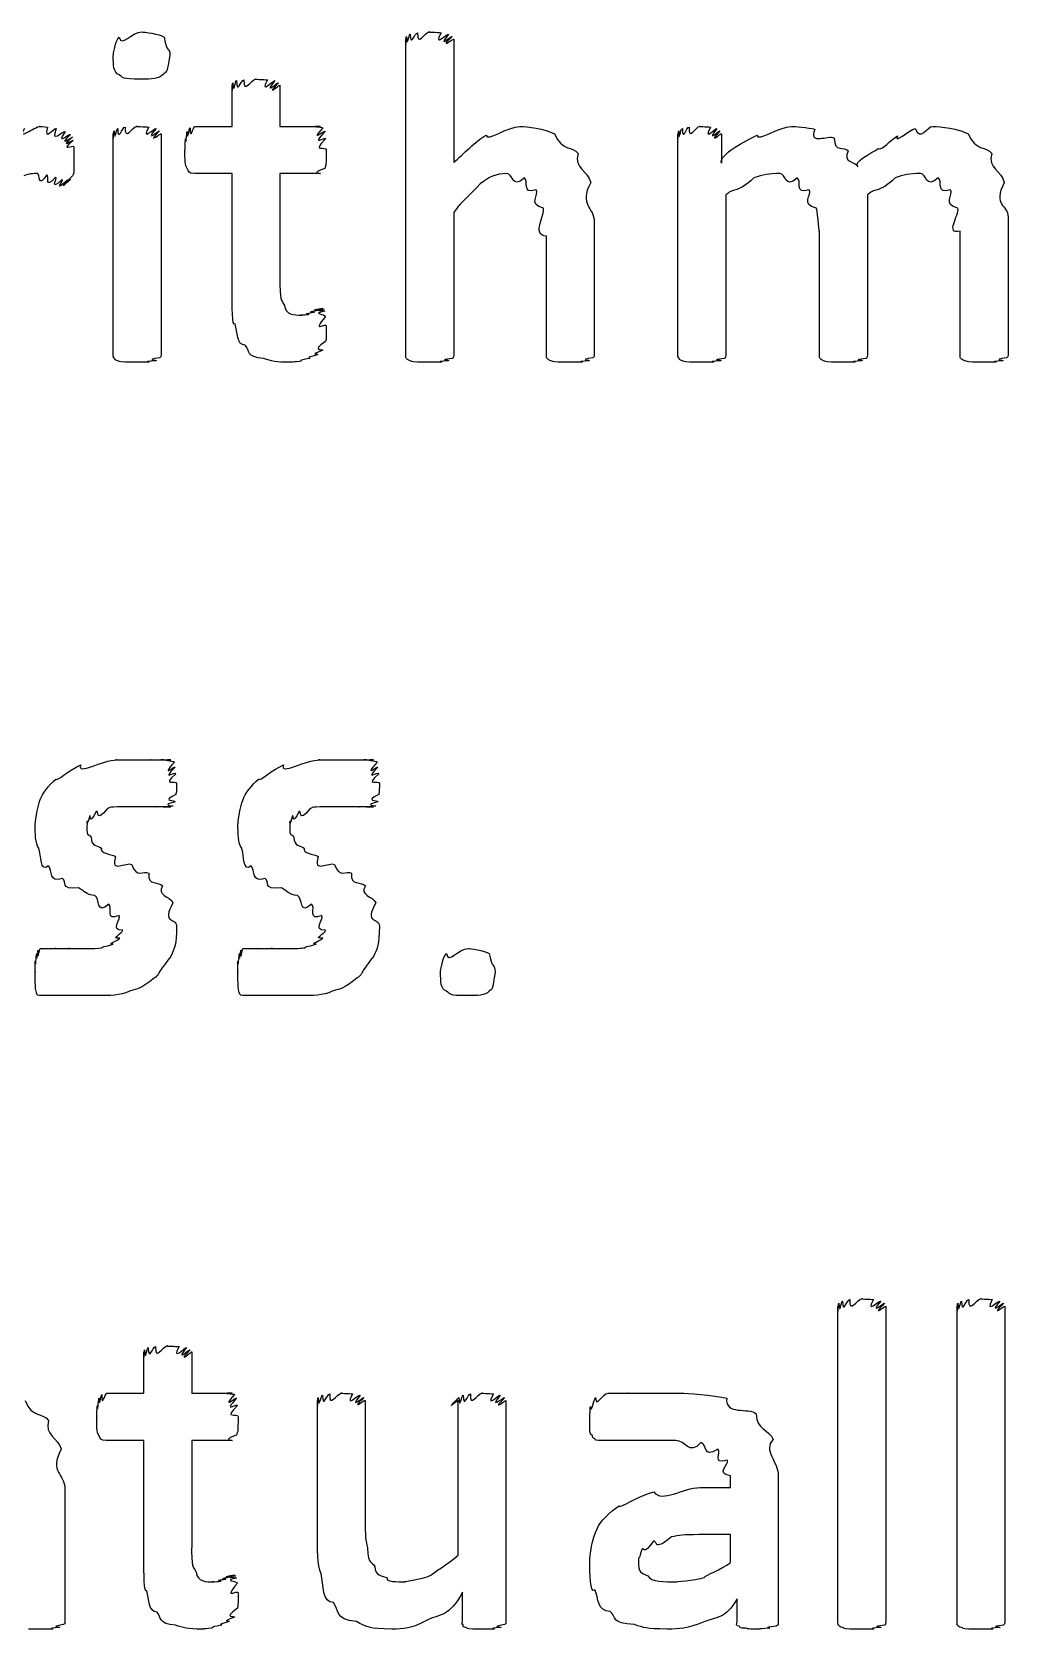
# Model space of a CAD drawing. Header units: millimetres. Extents: x 0 to 216, y 0 to 279.
# Drawn here: x 121.08 to 128.38, y 176.07 to 188.02 of the extents above; entities that cross this region are included whole.
import ezdxf

# ---------------------------------------------------------------- set-up
doc = ezdxf.new("R2010")
doc.units = ezdxf.units.MM
doc.layers.get('0').update_dxf_attribs({"linetype": 'CONTINUOUS'})

msp = doc.modelspace()

# ---------------------------------------------------------------- linework, layer by layer
at = {"color": 0}
for p, q in [((123.877, 185.602), (123.877, 187.962)), ((124.236, 187.962), (124.236, 187.041)), ((122.113, 187.84), (122.113, 187.84)), ((122.578, 187.311), (122.578, 187.62)), ((122.936, 187.62), (122.936, 187.311)), ((122.302, 187.311), (122.578, 187.311)), ((122.936, 187.311), (123.239, 187.311)), ((121.689, 185.602), (121.689, 187.256)), ((122.047, 187.256), (122.047, 185.602)), ((125.914, 185.602), (125.914, 187.256)), ((126.239, 187.256), (126.239, 187.036)), ((121.395, 187.074), (121.395, 187.074)), ((122.578, 186.958), (122.297, 186.958)), ((122.578, 186.066), (122.578, 186.958)), ((123.239, 186.958), (122.936, 186.958)), ((122.936, 186.958), (122.936, 186.187)), ((126.273, 186.799), (126.273, 185.602)), ((127.331, 186.799), (127.331, 185.602)), ((124.236, 186.666), (124.236, 185.602)), ((125.288, 186.595), (125.288, 185.602)), ((128.384, 186.633), (128.384, 185.602)), ((124.93, 185.602), (124.93, 186.49)), ((126.972, 185.602), (126.972, 186.528)), ((128.025, 185.602), (128.025, 186.528)), ((123.283, 185.818), (123.283, 185.818)), ((122.163, 181.328), (122.163, 181.328)), ((123.68, 181.328), (123.68, 181.328)), ((124.546, 180.986), (124.546, 180.986)), ((127.111, 176.129), (127.111, 178.488)), ((127.47, 178.488), (127.47, 176.129)), ((128.002, 176.129), (128.002, 178.488)), ((128.36, 178.488), (128.36, 176.129)), ((121.918, 177.837), (121.918, 178.146)), ((122.276, 178.146), (122.276, 177.837)), ((121.642, 177.837), (121.918, 177.837)), ((122.276, 177.837), (122.579, 177.837)), ((123.216, 176.795), (123.216, 177.782)), ((123.574, 177.782), (123.574, 176.895)), ((124.269, 176.625), (124.269, 177.782)), ((124.627, 177.782), (124.627, 176.129)), ((121.918, 177.484), (121.637, 177.484)), ((121.918, 176.591), (121.918, 177.484)), ((122.579, 177.484), (122.276, 177.484)), ((122.276, 177.484), (122.276, 176.713)), ((126.081, 177.131), (126.307, 177.131)), ((126.307, 177.131), (126.307, 177.22)), ((126.665, 177.225), (126.665, 176.129)), ((121.327, 177.121), (121.327, 176.129)), ((126.307, 176.779), (126.07, 176.779)), ((126.307, 176.57), (126.307, 176.779)), ((122.623, 176.343), (122.623, 176.343)), ((124.302, 176.129), (124.302, 176.349)), ((126.357, 176.129), (126.357, 176.299))]:
    msp.add_line(p, q, dxfattribs=at)
for points in [[(121.733, 187.978), (121.751, 187.898), (121.823, 188.017), (121.904, 188.017)], [(121.904, 188.017), (121.912, 188.017), (122.039, 188.003), (122.069, 187.978)], [(123.883, 187.984), (123.888, 187.885), (123.899, 187.996), (123.91, 188)], [(123.91, 188), (123.913, 187.895), (123.944, 188.011), (123.965, 188.011)], [(123.965, 188.011), (123.962, 187.898), (124.021, 188.017), (124.054, 188.017)], [(124.054, 188.017), (124.032, 188.017), (124.12, 188.014), (124.142, 188.011)], [(124.142, 188.011), (124.079, 187.895), (124.186, 188.007), (124.197, 188)], [(124.197, 188), (124.105, 187.885), (124.22, 187.991), (124.225, 187.984)], [(121.689, 187.84), (121.689, 187.847), (121.703, 187.952), (121.733, 187.978)], [(122.069, 187.978), (122.089, 187.851), (122.113, 187.909), (122.113, 187.84)], [(123.877, 187.962), (123.877, 187.869), (123.879, 187.976), (123.883, 187.984)], [(124.225, 187.984), (124.116, 187.874), (124.236, 187.973), (124.236, 187.962)], [(121.733, 187.697), (121.689, 187.711), (121.689, 187.77), (121.689, 187.84)], [(122.113, 187.84), (122.089, 187.715), (122.097, 187.728), (122.064, 187.702)], [(121.898, 187.664), (121.747, 187.664), (121.762, 187.675), (121.733, 187.697)], [(122.064, 187.702), (122.027, 187.664), (121.979, 187.664), (121.898, 187.664)], [(122.583, 187.637), (122.589, 187.535), (122.6, 187.649), (122.611, 187.653)], [(122.611, 187.653), (122.614, 187.543), (122.644, 187.658), (122.666, 187.658)], [(122.666, 187.658), (122.662, 187.545), (122.721, 187.664), (122.754, 187.664)], [(122.754, 187.664), (122.732, 187.664), (122.82, 187.661), (122.843, 187.658)], [(122.843, 187.658), (122.779, 187.543), (122.887, 187.656), (122.898, 187.653)], [(122.898, 187.653), (122.805, 187.535), (122.921, 187.643), (122.925, 187.637)], [(122.578, 187.62), (122.578, 187.521), (122.579, 187.628), (122.583, 187.637)], [(122.925, 187.637), (122.816, 187.521), (122.936, 187.623), (122.936, 187.62)], [(121.026, 187.295), (120.954, 187.193), (121.105, 187.311), (121.142, 187.311)], [(121.142, 187.311), (121.123, 187.311), (121.175, 187.308), (121.197, 187.306)], [(121.197, 187.306), (121.167, 187.19), (121.241, 187.302), (121.263, 187.295)], [(121.263, 187.295), (121.215, 187.175), (121.31, 187.279), (121.329, 187.273)], [(121.695, 187.278), (121.7, 187.179), (121.711, 187.29), (121.722, 187.295)], [(121.722, 187.295), (121.725, 187.19), (121.755, 187.306), (121.777, 187.306)], [(121.777, 187.306), (121.773, 187.193), (121.833, 187.311), (121.865, 187.311)], [(121.865, 187.311), (121.843, 187.311), (121.932, 187.308), (121.954, 187.306)], [(121.954, 187.306), (121.89, 187.19), (121.998, 187.302), (122.009, 187.295)], [(122.009, 187.295), (121.916, 187.179), (122.032, 187.285), (122.036, 187.278)], [(122.242, 187.273), (122.243, 187.182), (122.255, 187.296), (122.264, 187.3)], [(122.264, 187.3), (122.261, 187.193), (122.287, 187.311), (122.302, 187.311)], [(123.239, 187.311), (123.143, 187.311), (123.252, 187.307), (123.256, 187.3)], [(123.256, 187.3), (123.154, 187.182), (123.268, 187.287), (123.273, 187.273)], [(124.478, 187.245), (124.479, 187.193), (124.646, 187.311), (124.732, 187.311)], [(124.732, 187.311), (124.784, 187.311), (124.92, 187.292), (124.991, 187.256)], [(125.92, 187.278), (125.921, 187.179), (125.932, 187.29), (125.947, 187.295)], [(125.947, 187.295), (125.95, 187.19), (125.978, 187.306), (125.997, 187.306)], [(125.997, 187.306), (125.991, 187.193), (126.046, 187.311), (126.08, 187.311)], [(126.08, 187.311), (126.053, 187.311), (126.135, 187.308), (126.157, 187.306)], [(126.157, 187.306), (126.097, 187.19), (126.195, 187.302), (126.206, 187.295)], [(126.206, 187.295), (126.119, 187.179), (126.224, 187.285), (126.228, 187.278)], [(126.504, 187.245), (126.509, 187.193), (126.675, 187.311), (126.763, 187.311)], [(126.763, 187.311), (126.781, 187.311), (126.887, 187.303), (126.939, 187.289)], [(126.939, 187.289), (126.887, 187.164), (127.041, 187.252), (127.083, 187.223)], [(127.557, 187.24), (127.524, 187.171), (127.645, 187.284), (127.689, 187.295)], [(127.689, 187.295), (127.729, 187.193), (127.777, 187.311), (127.821, 187.311)], [(127.821, 187.311), (127.879, 187.311), (128.016, 187.292), (128.086, 187.256)], [(121.329, 187.273), (121.252, 187.16), (121.36, 187.258), (121.368, 187.251)], [(121.368, 187.251), (121.266, 187.146), (121.38, 187.235), (121.384, 187.229)], [(121.384, 187.229), (121.274, 187.135), (121.39, 187.217), (121.39, 187.206)], [(121.39, 187.206), (121.277, 187.113), (121.395, 187.179), (121.395, 187.157)], [(121.689, 187.256), (121.689, 187.164), (121.69, 187.27), (121.695, 187.278)], [(122.036, 187.278), (121.927, 187.164), (122.047, 187.263), (122.047, 187.256)], [(122.225, 187.135), (122.225, 187.109), (122.227, 187.196), (122.23, 187.217)], [(122.23, 187.217), (122.232, 187.153), (122.238, 187.258), (122.242, 187.273)], [(123.273, 187.273), (123.162, 187.153), (123.278, 187.24), (123.278, 187.217)], [(123.278, 187.217), (123.165, 187.109), (123.283, 187.168), (123.283, 187.135)], [(124.236, 187.041), (124.314, 187.105), (124.397, 187.201), (124.478, 187.245)], [(124.991, 187.256), (125.046, 187.12), (125.123, 187.169), (125.167, 187.107)], [(125.914, 187.256), (125.914, 187.164), (125.916, 187.27), (125.92, 187.278)], [(126.228, 187.278), (126.13, 187.164), (126.239, 187.263), (126.239, 187.256)], [(126.239, 187.036), (126.223, 187.105), (126.419, 187.201), (126.504, 187.245)], [(127.083, 187.223), (127.085, 187.109), (127.157, 187.165), (127.187, 187.129)], [(127.413, 187.146), (127.435, 187.124), (127.513, 187.217), (127.557, 187.24)], [(128.086, 187.256), (128.141, 187.12), (128.218, 187.169), (128.262, 187.107)], [(121.395, 187.157), (121.395, 187.071), (121.395, 187.11), (121.395, 187.074)], [(121.395, 187.074), (121.395, 187.003), (121.395, 187.013), (121.395, 186.992)], [(122.242, 186.997), (122.225, 187.013), (122.225, 187.071), (122.225, 187.135)], [(123.283, 187.135), (123.283, 187.013), (123.279, 187.026), (123.273, 186.997)], [(125.167, 187.107), (125.134, 186.998), (125.242, 186.976), (125.261, 186.892)], [(127.187, 187.129), (127.145, 187.036), (127.24, 187.052), (127.259, 187.008)], [(127.259, 187.008), (127.218, 187.047), (127.365, 187.109), (127.413, 187.146)], [(128.262, 187.107), (128.229, 186.998), (128.337, 186.976), (128.356, 186.892)], [(121.12, 186.958), (121.061, 186.958), (121.054, 186.953), (121.021, 186.942)], [(121.192, 186.948), (121.12, 186.84), (121.145, 186.958), (121.12, 186.958)], [(121.258, 186.931), (121.167, 186.829), (121.216, 186.943), (121.192, 186.948)], [(121.307, 186.914), (121.204, 186.818), (121.275, 186.927), (121.258, 186.931)], [(121.384, 186.942), (121.266, 186.818), (121.375, 186.921), (121.368, 186.914)], [(121.395, 186.992), (121.395, 186.958), (121.392, 186.953), (121.384, 186.942)], [(122.297, 186.958), (122.25, 186.958), (122.255, 186.971), (122.242, 186.997)], [(123.273, 186.997), (123.151, 186.958), (123.253, 186.958), (123.239, 186.958)], [(124.633, 186.958), (124.55, 186.958), (124.5, 186.932), (124.434, 186.881)], [(124.765, 186.925), (124.667, 186.84), (124.684, 186.958), (124.633, 186.958)], [(124.853, 186.837), (124.74, 186.8), (124.801, 186.906), (124.765, 186.925)], [(126.482, 186.925), (126.347, 186.8), (126.349, 186.865), (126.273, 186.799)], [(126.675, 186.958), (126.594, 186.958), (126.548, 186.948), (126.482, 186.925)], [(126.807, 186.925), (126.708, 186.84), (126.726, 186.958), (126.675, 186.958)], [(126.895, 186.837), (126.781, 186.8), (126.843, 186.906), (126.807, 186.925)], [(127.54, 186.925), (127.405, 186.8), (127.408, 186.865), (127.331, 186.799)], [(127.728, 186.958), (127.648, 186.958), (127.602, 186.948), (127.54, 186.925)], [(127.86, 186.925), (127.762, 186.84), (127.779, 186.958), (127.728, 186.958)], [(127.954, 186.837), (127.839, 186.8), (127.9, 186.906), (127.86, 186.925)], [(121.346, 186.909), (121.233, 186.807), (121.321, 186.91), (121.307, 186.914)], [(121.368, 186.914), (121.255, 186.807), (121.357, 186.909), (121.346, 186.909)], [(124.434, 186.881), (124.303, 186.741), (124.304, 186.761), (124.236, 186.666)], [(124.908, 186.7), (124.788, 186.723), (124.878, 186.8), (124.853, 186.837)], [(125.261, 186.892), (125.17, 186.716), (125.288, 186.712), (125.288, 186.595)], [(126.95, 186.7), (126.829, 186.723), (126.92, 186.8), (126.895, 186.837)], [(128.009, 186.7), (127.888, 186.723), (127.978, 186.8), (127.954, 186.837)], [(128.356, 186.892), (128.265, 186.716), (128.384, 186.724), (128.384, 186.633)], [(124.93, 186.49), (124.815, 186.498), (124.922, 186.647), (124.908, 186.7)], [(126.972, 186.528), (126.972, 186.498), (126.964, 186.647), (126.95, 186.7)], [(128.025, 186.528), (127.909, 186.498), (128.02, 186.647), (128.009, 186.7)], [(122.936, 186.187), (122.934, 185.995), (122.947, 186.019), (122.969, 185.972)], [(122.6, 185.834), (122.578, 185.804), (122.578, 185.977), (122.578, 186.066)], [(122.969, 185.972), (122.982, 185.9), (123.038, 185.9), (123.101, 185.9)], [(123.101, 185.9), (123.066, 185.9), (123.142, 185.902), (123.156, 185.906)], [(123.156, 185.906), (123.096, 185.911), (123.184, 185.918), (123.195, 185.922)], [(123.195, 185.922), (123.121, 185.922), (123.22, 185.935), (123.228, 185.939)], [(123.228, 185.939), (123.14, 185.933), (123.248, 185.95), (123.256, 185.95)], [(123.256, 185.95), (123.151, 185.933), (123.263, 185.947), (123.267, 185.944)], [(123.267, 185.944), (123.158, 185.929), (123.273, 185.939), (123.273, 185.928)], [(123.273, 185.928), (123.162, 185.911), (123.278, 185.907), (123.278, 185.889)], [(123.278, 185.889), (123.165, 185.757), (123.283, 185.847), (123.283, 185.818)], [(122.677, 185.674), (122.611, 185.675), (122.618, 185.771), (122.6, 185.834)], [(123.283, 185.818), (123.283, 185.68), (123.281, 185.73), (123.278, 185.702)], [(122.815, 185.575), (122.68, 185.587), (122.713, 185.63), (122.677, 185.674)], [(123.256, 185.636), (123.14, 185.594), (123.235, 185.613), (123.217, 185.602)], [(123.278, 185.702), (123.158, 185.62), (123.267, 185.649), (123.256, 185.636)], [(121.695, 185.581), (121.689, 185.576), (121.689, 185.594), (121.689, 185.602)], [(121.722, 185.558), (121.7, 185.561), (121.701, 185.572), (121.695, 185.581)], [(121.777, 185.547), (121.725, 185.55), (121.736, 185.554), (121.722, 185.558)], [(121.865, 185.547), (121.773, 185.547), (121.802, 185.547), (121.777, 185.547)], [(121.954, 185.547), (121.843, 185.547), (121.901, 185.547), (121.865, 185.547)], [(122.009, 185.558), (121.89, 185.55), (121.979, 185.55), (121.954, 185.547)], [(122.036, 185.581), (121.916, 185.561), (122.023, 185.565), (122.009, 185.558)], [(122.047, 185.602), (122.045, 185.576), (122.043, 185.587), (122.036, 185.581)], [(123.008, 185.547), (122.908, 185.547), (122.87, 185.555), (122.815, 185.575)], [(123.085, 185.553), (123.008, 185.547), (123.033, 185.547), (123.008, 185.547)], [(123.156, 185.575), (123.059, 185.558), (123.11, 185.56), (123.085, 185.553)], [(123.217, 185.602), (123.103, 185.572), (123.179, 185.582), (123.156, 185.575)], [(123.883, 185.575), (123.877, 185.572), (123.877, 185.591), (123.877, 185.602)], [(123.91, 185.558), (123.888, 185.561), (123.89, 185.571), (123.883, 185.575)], [(123.965, 185.547), (123.913, 185.55), (123.924, 185.554), (123.91, 185.558)], [(124.054, 185.547), (123.962, 185.547), (123.99, 185.547), (123.965, 185.547)], [(124.142, 185.547), (124.032, 185.547), (124.09, 185.547), (124.054, 185.547)], [(124.197, 185.558), (124.079, 185.55), (124.167, 185.55), (124.142, 185.547)], [(124.225, 185.575), (124.105, 185.561), (124.211, 185.565), (124.197, 185.558)], [(124.236, 185.602), (124.233, 185.572), (124.231, 185.582), (124.225, 185.575)], [(124.936, 185.575), (124.932, 185.572), (124.93, 185.591), (124.93, 185.602)], [(124.963, 185.558), (124.943, 185.561), (124.943, 185.571), (124.936, 185.575)], [(125.018, 185.547), (124.969, 185.55), (124.977, 185.554), (124.963, 185.558)], [(125.112, 185.547), (125.016, 185.547), (125.043, 185.547), (125.018, 185.547)], [(125.195, 185.547), (125.086, 185.547), (125.145, 185.547), (125.112, 185.547)], [(125.25, 185.558), (125.134, 185.55), (125.22, 185.55), (125.195, 185.547)], [(125.277, 185.581), (125.159, 185.561), (125.264, 185.565), (125.25, 185.558)], [(125.288, 185.602), (125.288, 185.576), (125.284, 185.587), (125.277, 185.581)], [(125.92, 185.581), (125.914, 185.576), (125.914, 185.594), (125.914, 185.602)], [(125.947, 185.558), (125.925, 185.561), (125.926, 185.572), (125.92, 185.581)], [(126.002, 185.547), (125.95, 185.55), (125.961, 185.554), (125.947, 185.558)], [(126.091, 185.547), (125.998, 185.547), (126.027, 185.547), (126.002, 185.547)], [(126.179, 185.547), (126.068, 185.547), (126.126, 185.547), (126.091, 185.547)], [(126.234, 185.558), (126.115, 185.55), (126.203, 185.55), (126.179, 185.547)], [(126.261, 185.575), (126.141, 185.561), (126.248, 185.565), (126.234, 185.558)], [(126.273, 185.602), (126.27, 185.572), (126.268, 185.582), (126.261, 185.575)], [(126.978, 185.575), (126.972, 185.572), (126.972, 185.591), (126.972, 185.602)], [(127.006, 185.558), (126.983, 185.561), (126.985, 185.571), (126.978, 185.575)], [(127.061, 185.547), (127.008, 185.55), (127.019, 185.554), (127.006, 185.558)], [(127.149, 185.547), (127.056, 185.547), (127.085, 185.547), (127.061, 185.547)], [(127.237, 185.547), (127.127, 185.547), (127.185, 185.547), (127.149, 185.547)], [(127.292, 185.558), (127.171, 185.55), (127.259, 185.55), (127.237, 185.547)], [(127.32, 185.575), (127.2, 185.561), (127.306, 185.565), (127.292, 185.558)], [(127.331, 185.602), (127.328, 185.572), (127.327, 185.582), (127.32, 185.575)], [(128.031, 185.575), (128.027, 185.572), (128.025, 185.591), (128.025, 185.602)], [(128.064, 185.558), (128.038, 185.561), (128.038, 185.571), (128.031, 185.575)], [(128.119, 185.547), (128.066, 185.55), (128.078, 185.554), (128.064, 185.558)], [(128.207, 185.547), (128.111, 185.547), (128.141, 185.547), (128.119, 185.547)], [(128.29, 185.547), (128.181, 185.547), (128.24, 185.547), (128.207, 185.547)], [(128.345, 185.558), (128.229, 185.55), (128.315, 185.55), (128.29, 185.547)], [(128.373, 185.581), (128.254, 185.561), (128.359, 185.565), (128.345, 185.558)], [(128.384, 185.602), (128.384, 185.576), (128.379, 185.587), (128.373, 185.581)], [(121.259, 182.43), (121.259, 182.404), (121.372, 182.509), (121.447, 182.535)], [(121.447, 182.535), (121.409, 182.455), (121.613, 182.573), (121.716, 182.573)], [(121.716, 182.573), (121.674, 182.573), (121.805, 182.573), (121.849, 182.573)], [(121.849, 182.573), (121.879, 182.573), (121.933, 182.573), (121.97, 182.573)], [(121.97, 182.573), (121.954, 182.573), (122.038, 182.573), (122.064, 182.573)], [(122.064, 182.573), (122.005, 182.573), (122.108, 182.573), (122.119, 182.573)], [(122.119, 182.573), (122.031, 182.573), (122.142, 182.568), (122.146, 182.557)], [(122.146, 182.557), (122.038, 182.433), (122.152, 182.532), (122.152, 182.518)], [(122.152, 182.518), (122.042, 182.408), (122.157, 182.491), (122.157, 182.469)], [(122.776, 182.43), (122.776, 182.404), (122.889, 182.509), (122.964, 182.535)], [(122.964, 182.535), (122.926, 182.455), (123.13, 182.573), (123.234, 182.573)], [(123.234, 182.573), (123.191, 182.573), (123.322, 182.573), (123.366, 182.573)], [(123.366, 182.573), (123.396, 182.573), (123.45, 182.573), (123.487, 182.573)], [(123.487, 182.573), (123.471, 182.573), (123.555, 182.573), (123.581, 182.573)], [(123.581, 182.573), (123.522, 182.573), (123.625, 182.573), (123.636, 182.573)], [(123.636, 182.573), (123.548, 182.573), (123.66, 182.568), (123.664, 182.557)], [(123.664, 182.557), (123.555, 182.433), (123.669, 182.532), (123.669, 182.518)], [(123.669, 182.518), (123.559, 182.408), (123.675, 182.491), (123.675, 182.469)], [(121.143, 182.276), (121.156, 182.316), (121.207, 182.386), (121.259, 182.43)], [(122.157, 182.469), (122.045, 182.367), (122.163, 182.426), (122.163, 182.397)], [(122.163, 182.397), (122.163, 182.309), (122.16, 182.339), (122.157, 182.314)], [(122.66, 182.276), (122.673, 182.316), (122.724, 182.386), (122.776, 182.43)], [(123.675, 182.469), (123.562, 182.367), (123.68, 182.426), (123.68, 182.397)], [(123.68, 182.397), (123.68, 182.309), (123.678, 182.339), (123.675, 182.314)], [(121.105, 182.094), (121.105, 182.084), (121.117, 182.221), (121.143, 182.276)], [(122.157, 182.314), (122.042, 182.261), (122.155, 182.273), (122.152, 182.259)], [(122.622, 182.094), (122.622, 182.084), (122.634, 182.221), (122.66, 182.276)], [(123.675, 182.314), (123.559, 182.261), (123.672, 182.273), (123.669, 182.259)], [(121.513, 182.155), (121.482, 182.047), (121.496, 182.13), (121.496, 182.116)], [(121.562, 182.188), (121.504, 182.073), (121.524, 182.168), (121.513, 182.155)], [(121.645, 182.21), (121.549, 182.091), (121.584, 182.199), (121.562, 182.188)], [(121.766, 182.221), (121.619, 182.221), (121.681, 182.217), (121.645, 182.21)], [(121.904, 182.221), (121.833, 182.221), (121.817, 182.221), (121.766, 182.221)], [(122.009, 182.221), (121.912, 182.221), (121.944, 182.221), (121.904, 182.221)], [(122.081, 182.221), (121.972, 182.221), (122.038, 182.221), (122.009, 182.221)], [(122.119, 182.221), (122.009, 182.221), (122.098, 182.221), (122.081, 182.221)], [(122.136, 182.226), (122.023, 182.221), (122.126, 182.221), (122.119, 182.221)], [(122.152, 182.259), (122.034, 182.232), (122.142, 182.233), (122.136, 182.226)], [(123.03, 182.155), (123, 182.047), (123.013, 182.13), (123.013, 182.116)], [(123.08, 182.188), (123.022, 182.073), (123.041, 182.168), (123.03, 182.155)], [(123.162, 182.21), (123.066, 182.091), (123.101, 182.199), (123.08, 182.188)], [(123.283, 182.221), (123.136, 182.221), (123.198, 182.217), (123.162, 182.21)], [(123.421, 182.221), (123.349, 182.221), (123.334, 182.221), (123.283, 182.221)], [(123.526, 182.221), (123.43, 182.221), (123.461, 182.221), (123.421, 182.221)], [(123.597, 182.221), (123.489, 182.221), (123.555, 182.221), (123.526, 182.221)], [(123.636, 182.221), (123.526, 182.221), (123.615, 182.221), (123.597, 182.221)], [(123.653, 182.226), (123.54, 182.221), (123.643, 182.221), (123.636, 182.221)], [(123.669, 182.259), (123.551, 182.232), (123.66, 182.233), (123.653, 182.226)], [(121.132, 181.912), (121.105, 181.948), (121.105, 182.024), (121.105, 182.094)], [(121.496, 182.116), (121.482, 181.985), (121.504, 182.028), (121.524, 181.995)], [(122.65, 181.912), (122.622, 181.948), (122.622, 182.024), (122.622, 182.094)], [(123.013, 182.116), (123, 181.985), (123.022, 182.028), (123.041, 181.995)], [(121.204, 181.78), (121.141, 181.727), (121.15, 181.86), (121.132, 181.912)], [(121.524, 181.995), (121.524, 181.923), (121.57, 181.937), (121.601, 181.912)], [(121.601, 181.912), (121.586, 181.875), (121.668, 181.869), (121.706, 181.851)], [(122.721, 181.78), (122.658, 181.727), (122.668, 181.86), (122.65, 181.912)], [(123.041, 181.995), (123.041, 181.923), (123.088, 181.937), (123.118, 181.912)], [(123.118, 181.912), (123.103, 181.875), (123.186, 181.869), (123.223, 181.851)], [(121.706, 181.851), (121.663, 181.72), (121.786, 181.813), (121.827, 181.791)], [(121.827, 181.791), (121.865, 181.681), (121.912, 181.749), (121.954, 181.725)], [(123.223, 181.851), (123.18, 181.72), (123.303, 181.813), (123.344, 181.791)], [(123.344, 181.791), (123.383, 181.681), (123.43, 181.749), (123.471, 181.725)], [(121.309, 181.686), (121.204, 181.654), (121.237, 181.743), (121.204, 181.78)], [(121.43, 181.615), (121.281, 181.603), (121.349, 181.66), (121.309, 181.686)], [(121.954, 181.725), (121.945, 181.628), (122.028, 181.667), (122.058, 181.631)], [(122.826, 181.686), (122.721, 181.654), (122.754, 181.743), (122.721, 181.78)], [(122.947, 181.615), (122.798, 181.603), (122.866, 181.66), (122.826, 181.686)], [(123.471, 181.725), (123.463, 181.628), (123.545, 181.667), (123.576, 181.631)], [(121.551, 181.559), (121.482, 181.562), (121.474, 181.595), (121.43, 181.615)], [(121.656, 181.493), (121.559, 181.408), (121.591, 181.54), (121.551, 181.559)], [(122.058, 181.631), (122.009, 181.559), (122.116, 181.555), (122.136, 181.504)], [(123.068, 181.559), (123, 181.562), (122.991, 181.595), (122.947, 181.615)], [(123.173, 181.493), (123.077, 181.408), (123.109, 181.54), (123.068, 181.559)], [(123.576, 181.631), (123.526, 181.559), (123.633, 181.555), (123.653, 181.504)], [(121.733, 181.41), (121.623, 181.361), (121.689, 181.471), (121.656, 181.493)], [(122.136, 181.504), (122.045, 181.342), (122.163, 181.397), (122.163, 181.328)], [(123.25, 181.41), (123.14, 181.361), (123.206, 181.471), (123.173, 181.493)], [(123.653, 181.504), (123.562, 181.342), (123.68, 181.397), (123.68, 181.328)], [(121.761, 181.3), (121.659, 181.297), (121.751, 181.38), (121.733, 181.41)], [(122.163, 181.328), (122.163, 181.187), (122.148, 181.168), (122.119, 181.102)], [(123.278, 181.3), (123.176, 181.297), (123.268, 181.38), (123.25, 181.41)], [(123.68, 181.328), (123.68, 181.187), (123.665, 181.168), (123.636, 181.102)], [(121.606, 181.168), (121.59, 181.174), (121.667, 181.185), (121.689, 181.195)], [(121.689, 181.195), (121.634, 181.195), (121.728, 181.22), (121.739, 181.24)], [(121.739, 181.24), (121.659, 181.231), (121.761, 181.278), (121.761, 181.3)], [(123.124, 181.168), (123.107, 181.174), (123.184, 181.185), (123.206, 181.195)], [(123.206, 181.195), (123.151, 181.195), (123.245, 181.22), (123.256, 181.24)], [(123.256, 181.24), (123.176, 181.231), (123.278, 181.278), (123.278, 181.3)], [(121.105, 181.069), (121.108, 181.004), (121.112, 181.109), (121.116, 181.124)], [(121.116, 181.124), (121.116, 181.033), (121.123, 181.147), (121.127, 181.151)], [(121.127, 181.151), (121.123, 181.044), (121.135, 181.162), (121.143, 181.162)], [(121.143, 181.162), (121.141, 181.162), (121.168, 181.162), (121.187, 181.162)], [(121.187, 181.162), (121.182, 181.162), (121.233, 181.162), (121.259, 181.162)], [(121.259, 181.162), (121.237, 181.162), (121.322, 181.162), (121.364, 181.162)], [(121.364, 181.162), (121.317, 181.162), (121.449, 181.162), (121.502, 181.162)], [(121.502, 181.162), (121.526, 181.162), (121.576, 181.164), (121.606, 181.168)], [(122.119, 181.102), (121.989, 180.942), (122.053, 180.986), (121.998, 180.942)], [(122.622, 181.069), (122.625, 181.004), (122.629, 181.109), (122.633, 181.124)], [(122.633, 181.124), (122.633, 181.033), (122.64, 181.147), (122.644, 181.151)], [(122.644, 181.151), (122.64, 181.044), (122.652, 181.162), (122.66, 181.162)], [(122.66, 181.162), (122.658, 181.162), (122.686, 181.162), (122.705, 181.162)], [(122.705, 181.162), (122.699, 181.162), (122.75, 181.162), (122.776, 181.162)], [(122.776, 181.162), (122.754, 181.162), (122.84, 181.162), (122.881, 181.162)], [(122.881, 181.162), (122.834, 181.162), (122.966, 181.162), (123.019, 181.162)], [(123.019, 181.162), (123.044, 181.162), (123.093, 181.164), (123.124, 181.168)], [(123.636, 181.102), (123.507, 180.942), (123.57, 180.986), (123.515, 180.942)], [(124.138, 180.986), (124.138, 180.997), (124.152, 181.102), (124.182, 181.124)], [(124.182, 181.124), (124.196, 181.044), (124.266, 181.162), (124.347, 181.162)], [(124.347, 181.162), (124.35, 181.162), (124.471, 181.149), (124.502, 181.124)], [(124.502, 181.124), (124.526, 180.997), (124.546, 181.055), (124.546, 180.986)], [(121.105, 180.986), (121.105, 180.96), (121.105, 181.047), (121.105, 181.069)], [(121.11, 180.854), (121.105, 180.872), (121.105, 180.931), (121.105, 180.986)], [(122.622, 180.986), (122.622, 180.96), (122.622, 181.047), (122.622, 181.069)], [(122.627, 180.854), (122.622, 180.872), (122.622, 180.931), (122.622, 180.986)], [(124.182, 180.843), (124.138, 180.856), (124.138, 180.916), (124.138, 180.986)], [(124.546, 180.986), (124.526, 180.856), (124.531, 180.867), (124.502, 180.843)], [(121.138, 180.81), (121.116, 180.81), (121.117, 180.823), (121.11, 180.854)], [(121.81, 180.843), (121.74, 180.81), (121.663, 180.81), (121.579, 180.81)], [(121.998, 180.942), (121.883, 180.854), (121.883, 180.865), (121.81, 180.843)], [(122.655, 180.81), (122.633, 180.81), (122.634, 180.823), (122.627, 180.854)], [(123.328, 180.843), (123.257, 180.81), (123.18, 180.81), (123.096, 180.81)], [(123.515, 180.942), (123.401, 180.854), (123.401, 180.865), (123.328, 180.843)], [(124.336, 180.81), (124.196, 180.81), (124.211, 180.821), (124.182, 180.843)], [(124.502, 180.843), (124.468, 180.81), (124.416, 180.81), (124.336, 180.81)], [(121.199, 180.81), (121.141, 180.81), (121.152, 180.81), (121.138, 180.81)], [(121.292, 180.81), (121.193, 180.81), (121.223, 180.81), (121.199, 180.81)], [(121.424, 180.81), (121.27, 180.81), (121.332, 180.81), (121.292, 180.81)], [(121.579, 180.81), (121.482, 180.81), (121.471, 180.81), (121.424, 180.81)], [(122.716, 180.81), (122.658, 180.81), (122.669, 180.81), (122.655, 180.81)], [(122.809, 180.81), (122.71, 180.81), (122.741, 180.81), (122.716, 180.81)], [(122.942, 180.81), (122.787, 180.81), (122.849, 180.81), (122.809, 180.81)], [(123.096, 180.81), (123, 180.81), (122.989, 180.81), (122.942, 180.81)], [(127.111, 178.488), (127.111, 178.395), (127.113, 178.501), (127.117, 178.51)], [(127.117, 178.51), (127.123, 178.41), (127.134, 178.522), (127.145, 178.526)], [(127.145, 178.526), (127.147, 178.422), (127.178, 178.537), (127.2, 178.537)], [(127.2, 178.537), (127.196, 178.424), (127.255, 178.543), (127.288, 178.543)], [(127.288, 178.543), (127.266, 178.543), (127.354, 178.54), (127.376, 178.537)], [(127.376, 178.537), (127.313, 178.422), (127.42, 178.533), (127.431, 178.526)], [(127.431, 178.526), (127.339, 178.41), (127.455, 178.516), (127.459, 178.51)], [(127.459, 178.51), (127.35, 178.395), (127.47, 178.495), (127.47, 178.488)], [(128.002, 178.488), (128.002, 178.395), (128.003, 178.501), (128.007, 178.51)], [(128.007, 178.51), (128.013, 178.41), (128.024, 178.522), (128.035, 178.526)], [(128.035, 178.526), (128.038, 178.422), (128.068, 178.537), (128.09, 178.537)], [(128.09, 178.537), (128.086, 178.424), (128.145, 178.543), (128.178, 178.543)], [(128.178, 178.543), (128.156, 178.543), (128.244, 178.54), (128.266, 178.537)], [(128.266, 178.537), (128.203, 178.422), (128.311, 178.533), (128.322, 178.526)], [(128.322, 178.526), (128.229, 178.41), (128.345, 178.516), (128.349, 178.51)], [(128.349, 178.51), (128.24, 178.395), (128.36, 178.495), (128.36, 178.488)], [(121.918, 178.146), (121.918, 178.047), (121.919, 178.154), (121.923, 178.162)], [(121.923, 178.162), (121.929, 178.06), (121.94, 178.175), (121.951, 178.179)], [(121.951, 178.179), (121.954, 178.069), (121.984, 178.185), (122.006, 178.185)], [(122.006, 178.185), (122.002, 178.072), (122.061, 178.19), (122.094, 178.19)], [(122.094, 178.19), (122.072, 178.19), (122.16, 178.187), (122.182, 178.185)], [(122.182, 178.185), (122.119, 178.069), (122.227, 178.182), (122.238, 178.179)], [(122.238, 178.179), (122.145, 178.06), (122.261, 178.169), (122.265, 178.162)], [(122.265, 178.162), (122.156, 178.047), (122.276, 178.149), (122.276, 178.146)], [(121.029, 177.782), (121.084, 177.646), (121.161, 177.695), (121.205, 177.633)], [(121.565, 177.661), (121.565, 177.635), (121.567, 177.721), (121.57, 177.744)], [(121.57, 177.744), (121.572, 177.679), (121.577, 177.783), (121.582, 177.799)], [(121.582, 177.799), (121.583, 177.708), (121.595, 177.822), (121.604, 177.826)], [(121.604, 177.826), (121.601, 177.719), (121.627, 177.837), (121.642, 177.837)], [(122.579, 177.837), (122.483, 177.837), (122.592, 177.833), (122.596, 177.826)], [(122.596, 177.826), (122.494, 177.708), (122.608, 177.812), (122.612, 177.799)], [(122.612, 177.799), (122.502, 177.679), (122.618, 177.765), (122.618, 177.744)], [(122.618, 177.744), (122.505, 177.635), (122.623, 177.694), (122.623, 177.661)], [(123.216, 177.782), (123.216, 177.69), (123.217, 177.796), (123.221, 177.804)], [(123.221, 177.804), (123.227, 177.705), (123.239, 177.817), (123.255, 177.821)], [(123.255, 177.821), (123.256, 177.716), (123.288, 177.832), (123.31, 177.832)], [(123.31, 177.832), (123.3, 177.719), (123.361, 177.837), (123.398, 177.837)], [(123.398, 177.837), (123.37, 177.837), (123.458, 177.835), (123.48, 177.832)], [(123.48, 177.832), (123.414, 177.716), (123.521, 177.828), (123.536, 177.821)], [(123.536, 177.821), (123.443, 177.705), (123.559, 177.811), (123.563, 177.804)], [(123.563, 177.804), (123.454, 177.694), (123.574, 177.793), (123.574, 177.782)], [(124.269, 177.782), (124.153, 177.69), (124.27, 177.796), (124.274, 177.804)], [(124.274, 177.804), (124.281, 177.705), (124.292, 177.817), (124.307, 177.821)], [(124.307, 177.821), (124.31, 177.716), (124.34, 177.832), (124.362, 177.832)], [(124.362, 177.832), (124.354, 177.719), (124.413, 177.837), (124.45, 177.837)], [(124.45, 177.837), (124.424, 177.837), (124.511, 177.835), (124.533, 177.832)], [(124.533, 177.832), (124.468, 177.716), (124.572, 177.828), (124.583, 177.821)], [(124.583, 177.821), (124.495, 177.705), (124.608, 177.811), (124.616, 177.804)], [(124.616, 177.804), (124.509, 177.69), (124.627, 177.789), (124.627, 177.782)], [(125.254, 177.639), (125.254, 177.631), (125.256, 177.716), (125.259, 177.738)], [(125.259, 177.738), (125.265, 177.675), (125.279, 177.782), (125.298, 177.804)], [(125.298, 177.804), (125.301, 177.719), (125.348, 177.837), (125.392, 177.837)], [(125.392, 177.837), (125.389, 177.837), (125.487, 177.837), (125.546, 177.837)], [(125.546, 177.837), (125.508, 177.837), (125.668, 177.837), (125.734, 177.837)], [(125.734, 177.837), (125.761, 177.837), (125.873, 177.837), (125.943, 177.837)], [(125.943, 177.837), (125.962, 177.837), (126.187, 177.823), (126.279, 177.799)], [(126.279, 177.799), (126.264, 177.668), (126.445, 177.734), (126.5, 177.683)], [(121.205, 177.633), (121.172, 177.524), (121.28, 177.502), (121.299, 177.418)], [(121.582, 177.523), (121.565, 177.54), (121.565, 177.598), (121.565, 177.661)], [(122.623, 177.661), (122.623, 177.54), (122.619, 177.552), (122.612, 177.523)], [(125.254, 177.572), (125.254, 177.564), (125.254, 177.617), (125.254, 177.639)], [(126.5, 177.683), (126.496, 177.564), (126.6, 177.567), (126.626, 177.49)], [(121.637, 177.484), (121.59, 177.484), (121.595, 177.497), (121.582, 177.523)], [(122.612, 177.523), (122.491, 177.484), (122.593, 177.484), (122.579, 177.484)], [(125.271, 177.523), (125.257, 177.524), (125.257, 177.553), (125.254, 177.572)], [(125.293, 177.496), (125.272, 177.498), (125.277, 177.512), (125.271, 177.523)], [(125.32, 177.484), (125.287, 177.484), (125.3, 177.487), (125.293, 177.496)], [(126.626, 177.49), (126.547, 177.41), (126.665, 177.324), (126.665, 177.225)], [(121.299, 177.418), (121.208, 177.242), (121.327, 177.238), (121.327, 177.121)], [(125.392, 177.484), (125.312, 177.484), (125.334, 177.484), (125.32, 177.484)], [(125.513, 177.484), (125.378, 177.484), (125.425, 177.484), (125.392, 177.484)], [(125.678, 177.484), (125.592, 177.484), (125.56, 177.484), (125.513, 177.484)], [(125.899, 177.484), (125.72, 177.484), (125.744, 177.484), (125.678, 177.484)], [(126.086, 177.468), (125.993, 177.366), (125.972, 177.484), (125.899, 177.484)], [(126.213, 177.418), (126.095, 177.344), (126.137, 177.457), (126.086, 177.468)], [(126.285, 177.336), (126.161, 177.3), (126.246, 177.396), (126.213, 177.418)], [(126.307, 177.22), (126.191, 177.234), (126.299, 177.303), (126.285, 177.336)], [(125.734, 177.099), (125.794, 177.013), (125.951, 177.131), (126.081, 177.131)], [(125.475, 176.994), (125.47, 176.969), (125.63, 177.076), (125.734, 177.099)], [(123.574, 176.895), (123.571, 176.768), (123.58, 176.735), (123.591, 176.68)], [(125.309, 176.823), (125.331, 176.878), (125.404, 176.95), (125.475, 176.994)], [(123.244, 176.487), (123.216, 176.55), (123.216, 176.674), (123.216, 176.795)], [(125.254, 176.58), (125.254, 176.62), (125.272, 176.753), (125.309, 176.823)], [(126.07, 176.779), (125.955, 176.779), (125.924, 176.773), (125.866, 176.762)], [(122.276, 176.713), (122.273, 176.521), (122.287, 176.544), (122.309, 176.498)], [(123.591, 176.68), (123.597, 176.543), (123.624, 176.582), (123.646, 176.542)], [(125.645, 176.669), (125.614, 176.565), (125.618, 176.62), (125.618, 176.591)], [(125.728, 176.729), (125.651, 176.614), (125.663, 176.693), (125.645, 176.669)], [(125.866, 176.762), (125.724, 176.643), (125.764, 176.743), (125.728, 176.729)], [(121.94, 176.36), (121.918, 176.33), (121.918, 176.503), (121.918, 176.591)], [(123.646, 176.542), (123.646, 176.466), (123.702, 176.476), (123.74, 176.454)], [(124.065, 176.476), (124.079, 176.492), (124.194, 176.558), (124.269, 176.625)], [(125.293, 176.366), (125.254, 176.33), (125.254, 176.499), (125.254, 176.58)], [(125.618, 176.591), (125.614, 176.484), (125.641, 176.499), (125.689, 176.47)], [(126.109, 176.459), (126.121, 176.473), (126.237, 176.521), (126.307, 176.57)], [(122.309, 176.498), (122.321, 176.426), (122.378, 176.426), (122.441, 176.426)], [(122.441, 176.426), (122.406, 176.426), (122.481, 176.427), (122.496, 176.432)], [(122.496, 176.432), (122.436, 176.437), (122.524, 176.444), (122.535, 176.448)], [(122.535, 176.448), (122.461, 176.448), (122.56, 176.461), (122.568, 176.465)], [(122.568, 176.465), (122.48, 176.459), (122.587, 176.476), (122.596, 176.476)], [(122.596, 176.476), (122.491, 176.459), (122.603, 176.473), (122.607, 176.47)], [(122.607, 176.47), (122.498, 176.455), (122.612, 176.465), (122.612, 176.454)], [(122.612, 176.454), (122.502, 176.437), (122.618, 176.433), (122.618, 176.415)], [(122.618, 176.415), (122.505, 176.283), (122.623, 176.372), (122.623, 176.343)], [(123.337, 176.272), (123.252, 176.268), (123.261, 176.405), (123.244, 176.487)], [(123.74, 176.454), (123.719, 176.426), (123.819, 176.426), (123.872, 176.426)], [(123.872, 176.426), (123.836, 176.426), (124.001, 176.443), (124.065, 176.476)], [(125.689, 176.47), (125.713, 176.426), (125.812, 176.426), (125.905, 176.426)], [(125.905, 176.426), (125.878, 176.426), (126.045, 176.437), (126.109, 176.459)], [(122.017, 176.2), (121.951, 176.202), (121.958, 176.296), (121.94, 176.36)], [(122.623, 176.343), (122.623, 176.205), (122.621, 176.257), (122.618, 176.228)], [(124.302, 176.349), (124.204, 176.161), (124.126, 176.184), (124.037, 176.139)], [(125.408, 176.205), (125.309, 176.205), (125.321, 176.302), (125.293, 176.366)], [(126.357, 176.299), (126.268, 176.147), (126.202, 176.164), (126.114, 176.129)], [(122.155, 176.101), (122.02, 176.113), (122.053, 176.156), (122.017, 176.2)], [(122.618, 176.228), (122.498, 176.147), (122.607, 176.175), (122.596, 176.161)], [(123.508, 176.129), (123.34, 176.147), (123.381, 176.213), (123.337, 176.272)], [(125.59, 176.106), (125.408, 176.117), (125.459, 176.161), (125.408, 176.205)], [(121.15, 176.073), (121.054, 176.073), (121.081, 176.073), (121.056, 176.073)], [(121.233, 176.073), (121.124, 176.073), (121.183, 176.073), (121.15, 176.073)], [(121.288, 176.084), (121.172, 176.076), (121.258, 176.076), (121.233, 176.073)], [(121.316, 176.106), (121.197, 176.087), (121.302, 176.091), (121.288, 176.084)], [(121.327, 176.129), (121.327, 176.102), (121.322, 176.113), (121.316, 176.106)], [(122.348, 176.073), (122.248, 176.073), (122.21, 176.082), (122.155, 176.101)], [(122.425, 176.079), (122.348, 176.073), (122.373, 176.073), (122.348, 176.073)], [(122.496, 176.101), (122.399, 176.084), (122.45, 176.086), (122.425, 176.079)], [(122.557, 176.129), (122.443, 176.098), (122.519, 176.108), (122.496, 176.101)], [(122.596, 176.161), (122.48, 176.12), (122.575, 176.139), (122.557, 176.129)], [(123.773, 176.073), (123.602, 176.073), (123.581, 176.091), (123.508, 176.129)], [(124.037, 176.139), (123.913, 176.073), (123.863, 176.073), (123.773, 176.073)], [(124.307, 176.106), (124.292, 176.102), (124.302, 176.12), (124.302, 176.129)], [(124.329, 176.084), (124.299, 176.087), (124.31, 176.098), (124.307, 176.106)], [(124.379, 176.073), (124.325, 176.076), (124.343, 176.08), (124.329, 176.084)], [(124.462, 176.073), (124.365, 176.073), (124.401, 176.073), (124.379, 176.073)], [(124.539, 176.073), (124.431, 176.073), (124.495, 176.073), (124.462, 176.073)], [(124.588, 176.084), (124.473, 176.076), (124.561, 176.076), (124.539, 176.073)], [(124.616, 176.106), (124.497, 176.087), (124.602, 176.091), (124.588, 176.084)], [(124.627, 176.129), (124.627, 176.102), (124.623, 176.113), (124.616, 176.106)], [(125.833, 176.073), (125.669, 176.073), (125.663, 176.084), (125.59, 176.106)], [(126.114, 176.129), (125.973, 176.073), (125.932, 176.073), (125.833, 176.073)], [(126.373, 176.095), (126.341, 176.095), (126.357, 176.113), (126.357, 176.129)], [(126.423, 176.079), (126.363, 176.08), (126.384, 176.087), (126.373, 176.095)], [(126.511, 176.073), (126.407, 176.073), (126.445, 176.075), (126.423, 176.079)], [(126.599, 176.079), (126.485, 176.073), (126.551, 176.073), (126.511, 176.073)], [(126.649, 176.095), (126.524, 176.08), (126.621, 176.082), (126.599, 176.079)], [(126.665, 176.129), (126.665, 176.095), (126.66, 176.102), (126.649, 176.095)], [(127.117, 176.101), (127.111, 176.098), (127.111, 176.117), (127.111, 176.129)], [(127.145, 176.084), (127.123, 176.087), (127.124, 176.097), (127.117, 176.101)], [(127.2, 176.073), (127.147, 176.076), (127.158, 176.08), (127.145, 176.084)], [(127.288, 176.073), (127.196, 176.073), (127.225, 176.073), (127.2, 176.073)], [(127.376, 176.073), (127.266, 176.073), (127.324, 176.073), (127.288, 176.073)], [(127.431, 176.084), (127.313, 176.076), (127.401, 176.076), (127.376, 176.073)], [(127.459, 176.101), (127.339, 176.087), (127.445, 176.091), (127.431, 176.084)], [(127.47, 176.129), (127.467, 176.098), (127.466, 176.108), (127.459, 176.101)], [(128.007, 176.101), (128.002, 176.098), (128.002, 176.117), (128.002, 176.129)], [(128.035, 176.084), (128.013, 176.087), (128.014, 176.097), (128.007, 176.101)], [(128.09, 176.073), (128.038, 176.076), (128.049, 176.08), (128.035, 176.084)], [(128.178, 176.073), (128.086, 176.073), (128.115, 176.073), (128.09, 176.073)], [(128.266, 176.073), (128.156, 176.073), (128.214, 176.073), (128.178, 176.073)], [(128.322, 176.084), (128.203, 176.076), (128.291, 176.076), (128.266, 176.073)], [(128.349, 176.101), (128.229, 176.087), (128.335, 176.091), (128.322, 176.084)], [(128.36, 176.129), (128.357, 176.098), (128.356, 176.108), (128.349, 176.101)]]:
    msp.add_open_spline(points, degree=3, dxfattribs=at)

doc.saveas('drawing.dxf')
